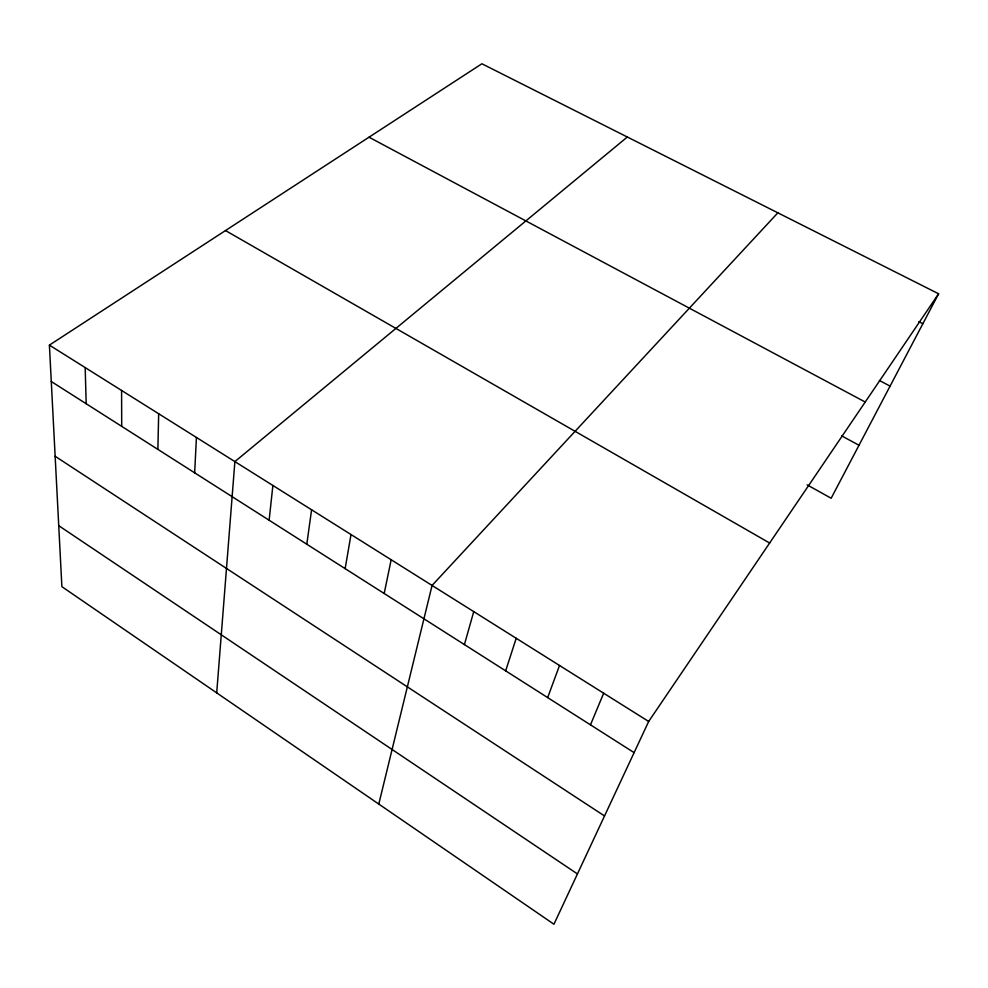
<?xml version="1.0" encoding="UTF-8"?>
<svg xmlns="http://www.w3.org/2000/svg" width="988" height="988" viewBox="0 0 988 988"><rect width="100%" height="100%" fill="white"/><g stroke="black" fill="none" stroke-linecap="round" stroke-linejoin="round"><path stroke-width="1.48" d="M157.87 449.379L158.673 413.75M194.661 472.807L196.427 437.462M216.705 692.872L234.885 461.606L627.318 137.011M269.131 520.231L272.886 485.479M306.799 544.215L311.591 509.783M345.145 568.631L351.012 534.533M384.184 593.492L391.162 559.751M378.787 804.071L432.065 585.439L777.852 212.828M464.422 644.584L473.746 611.609M505.658 670.84L516.218 638.285M547.673 697.59L559.517 665.48M590.478 724.859L603.668 693.206M938.6 293.782L648.671 721.475L553.947 924.237L61.886 586.662L49.4 345.121L481.897 63.763L938.6 293.782L831.155 498.248L807.122 484.849M918.852 321.631L922.878 323.694M879.382 380.479L890.077 386.11M369.018 137.196L865.216 402.03M841.677 435.856L858.992 445.267M225.511 230.562L769.64 543.029M49.4 345.121L648.671 721.475M51.277 381.516L634.111 752.634M55.143 456.258L604.533 815.965M58.724 525.665L577.449 873.935M85.178 367.598L86.191 403.746M121.586 390.458L121.709 426.359"/></g></svg>
